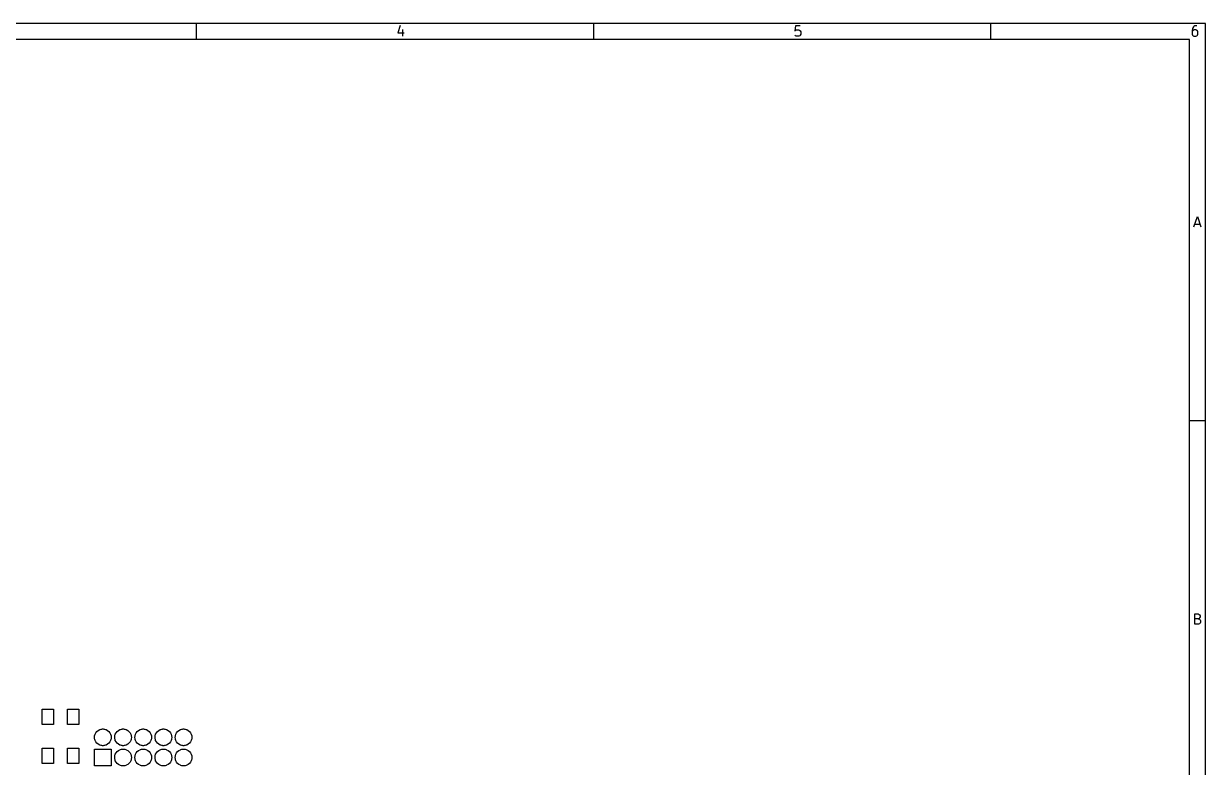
# Model space of a CAD drawing. Extents: x 10 to 287, y -200 to -10.
# Drawn here: x 138.2 to 287, y -103.6 to -10 of the extents above; entities that cross this region are included whole.
import ezdxf

# ---------------------------------------------------------------- set-up
doc = ezdxf.new("R2010")
doc.units = 0
doc.header["$MEASUREMENT"] = 0
doc.layers.add('BLACK', color=7, linetype='CONTINUOUS')

msp = doc.modelspace()

# ---------------------------------------------------------------- linework, layer by layer
at = {"layer": 'BLACK', "linetype": 'CONTINUOUS'}
for p, q in [((287.002, -10), (10, -10)), ((160, -12), (160, -10)), ((185.632, -10.2262), (185.323, -11.1548)), ((210, -12), (210, -10)), ((235.385, -10.2881), (235.323, -10.9071)), ((236.004, -10.2881), (235.385, -10.2881)), ((260, -12), (260, -10)), ((285.508, -10.4119), (285.385, -10.5976)), ((285.57, -10.35), (285.508, -10.4119)), ((285.694, -10.2881), (285.57, -10.35)), ((285.942, -10.2881), (285.694, -10.2881)), ((287.002, -200.007), (287.002, -10)), ((185.323, -11.1548), (186.127, -11.1548)), ((185.942, -10.7214), (185.942, -11.5881)), ((235.323, -10.9071), (235.385, -10.8452)), ((235.385, -11.5262), (235.323, -11.4643)), ((235.385, -10.8452), (235.508, -10.7833)), ((235.508, -11.5881), (235.385, -11.5262)), ((235.508, -10.7833), (235.818, -10.7833)), ((235.818, -11.5881), (235.508, -11.5881)), ((235.818, -10.7833), (235.942, -10.8452)), ((235.942, -11.5262), (235.818, -11.5881)), ((235.942, -10.8452), (236.004, -10.9071)), ((236.004, -11.4643), (235.942, -11.5262)), ((236.004, -10.9071), (236.065, -11.031)), ((236.065, -11.3405), (236.004, -11.4643)), ((236.065, -11.031), (236.065, -11.3405)), ((285.385, -10.5976), (285.323, -10.8452)), ((285.323, -10.8452), (285.323, -11.3405)), ((285.385, -10.9071), (285.323, -11.031)), ((285.323, -11.3405), (285.385, -11.4643)), ((285.446, -10.8452), (285.385, -10.9071)), ((285.385, -11.4643), (285.446, -11.5262)), ((285.57, -10.7833), (285.446, -10.8452)), ((285.446, -11.5262), (285.57, -11.5881)), ((285.818, -10.7833), (285.57, -10.7833)), ((285.57, -11.5881), (285.818, -11.5881)), ((285.942, -10.8452), (285.818, -10.7833)), ((285.818, -11.5881), (285.942, -11.5262)), ((286.004, -10.9071), (285.942, -10.8452)), ((285.942, -11.5262), (286.004, -11.4643)), ((286.065, -11.031), (286.004, -10.9071)), ((286.004, -11.4643), (286.065, -11.3405)), ((286.065, -11.3405), (286.065, -11.031)), ((285.002, -12), (12, -12)), ((285.002, -198.007), (285.002, -12)), ((285.569, -35.5881), (286.002, -34.2881)), ((285.693, -35.2167), (286.312, -35.2167)), ((286.002, -34.2881), (286.436, -35.5881)), ((287.002, -60), (285.002, -60)), ((285.662, -85.5881), (285.662, -84.2881)), ((285.662, -84.2881), (286.095, -84.2881)), ((286.095, -84.2881), (286.219, -84.35)), ((286.219, -84.35), (286.281, -84.4119)), ((286.281, -84.7833), (286.219, -84.8452)), ((286.281, -84.4119), (286.343, -84.5357)), ((286.343, -84.6595), (286.281, -84.7833)), ((286.343, -84.5357), (286.343, -84.6595)), ((286.095, -84.9071), (285.662, -84.9071)), ((286.157, -85.5881), (285.662, -85.5881)), ((286.219, -84.8452), (286.095, -84.9071)), ((286.095, -84.9071), (286.281, -84.969)), ((286.281, -85.5262), (286.157, -85.5881)), ((286.281, -84.969), (286.343, -85.031)), ((286.343, -85.4643), (286.281, -85.5262)), ((286.343, -85.031), (286.405, -85.1548)), ((286.405, -85.3405), (286.343, -85.4643)), ((286.405, -85.1548), (286.405, -85.3405)), ((140.575, -98.195), (140.575, -96.295)), ((140.575, -96.295), (141.975, -96.295)), ((141.975, -96.295), (141.975, -98.195)), ((143.775, -98.195), (143.775, -96.295)), ((143.775, -96.295), (145.175, -96.295)), ((145.175, -96.295), (145.175, -98.195)), ((141.975, -98.195), (140.575, -98.195)), ((145.175, -98.195), (143.775, -98.195)), ((147.154, -99.822), (147.174, -99.6162)), ((147.174, -99.6162), (147.234, -99.4182)), ((147.234, -99.4182), (147.332, -99.2358)), ((147.234, -99.4182), (147.234, -99.4182)), ((147.332, -99.2358), (147.463, -99.0759)), ((147.463, -99.0759), (147.623, -98.9447)), ((147.623, -98.9447), (147.805, -98.8472)), ((147.805, -98.8472), (147.871, -98.8272)), ((147.871, -98.8272), (148.003, -98.7872)), ((148.003, -98.7872), (148.08, -98.7796)), ((148.08, -98.7796), (148.157, -98.772)), ((148.157, -98.772), (148.261, -98.772)), ((148.261, -98.772), (148.338, -98.7796)), ((148.338, -98.7796), (148.415, -98.7872)), ((148.415, -98.7872), (148.547, -98.8272)), ((148.547, -98.8272), (148.613, -98.8472)), ((148.613, -98.8472), (148.795, -98.9447)), ((148.795, -98.9447), (148.955, -99.0759)), ((148.955, -99.0759), (149.086, -99.2358)), ((149.086, -99.2358), (149.184, -99.4182)), ((149.184, -99.4182), (149.184, -99.4182)), ((149.184, -99.4182), (149.244, -99.6162)), ((149.244, -99.6162), (149.264, -99.822)), ((149.694, -99.822), (149.714, -99.6162)), ((149.714, -99.6162), (149.774, -99.4182)), ((149.774, -99.4182), (149.872, -99.2358)), ((149.774, -99.4182), (149.774, -99.4182)), ((149.872, -99.2358), (150.003, -99.0759)), ((150.003, -99.0759), (150.163, -98.9447)), ((150.163, -98.9447), (150.345, -98.8472)), ((150.345, -98.8472), (150.411, -98.8272)), ((150.411, -98.8272), (150.543, -98.7872)), ((150.543, -98.7872), (150.62, -98.7796)), ((150.62, -98.7796), (150.697, -98.772)), ((150.697, -98.772), (150.801, -98.772)), ((150.801, -98.772), (150.878, -98.7796)), ((150.878, -98.7796), (150.955, -98.7872)), ((150.955, -98.7872), (151.087, -98.8272)), ((151.087, -98.8272), (151.153, -98.8472)), ((151.153, -98.8472), (151.335, -98.9447)), ((151.335, -98.9447), (151.495, -99.0759)), ((151.495, -99.0759), (151.626, -99.2358)), ((151.626, -99.2358), (151.724, -99.4182)), ((151.724, -99.4182), (151.724, -99.4182)), ((151.724, -99.4182), (151.784, -99.6162)), ((151.784, -99.6162), (151.804, -99.822)), ((152.234, -99.822), (152.254, -99.6162)), ((152.254, -99.6162), (152.314, -99.4182)), ((152.314, -99.4182), (152.412, -99.2358)), ((152.314, -99.4182), (152.314, -99.4182)), ((152.412, -99.2358), (152.543, -99.0759)), ((152.543, -99.0759), (152.703, -98.9447)), ((152.703, -98.9447), (152.885, -98.8472)), ((152.885, -98.8472), (152.951, -98.8272)), ((152.951, -98.8272), (153.083, -98.7872)), ((153.083, -98.7872), (153.16, -98.7796)), ((153.16, -98.7796), (153.237, -98.772)), ((153.237, -98.772), (153.341, -98.772)), ((153.341, -98.772), (153.418, -98.7796)), ((153.418, -98.7796), (153.495, -98.7872)), ((153.495, -98.7872), (153.627, -98.8272)), ((153.627, -98.8272), (153.693, -98.8472)), ((153.693, -98.8472), (153.875, -98.9447)), ((153.875, -98.9447), (154.035, -99.0759)), ((154.035, -99.0759), (154.166, -99.2358)), ((154.166, -99.2358), (154.264, -99.4182)), ((154.264, -99.4182), (154.264, -99.4182)), ((154.264, -99.4182), (154.324, -99.6162)), ((154.324, -99.6162), (154.344, -99.822)), ((154.774, -99.822), (154.794, -99.6162)), ((154.794, -99.6162), (154.854, -99.4182)), ((154.854, -99.4182), (154.952, -99.2358)), ((154.854, -99.4182), (154.854, -99.4182)), ((154.952, -99.2358), (155.083, -99.0759)), ((155.083, -99.0759), (155.243, -98.9447)), ((155.243, -98.9447), (155.425, -98.8472)), ((155.425, -98.8472), (155.491, -98.8272)), ((155.491, -98.8272), (155.623, -98.7872)), ((155.623, -98.7872), (155.7, -98.7796)), ((155.7, -98.7796), (155.777, -98.772)), ((155.777, -98.772), (155.881, -98.772)), ((155.881, -98.772), (155.958, -98.7796)), ((155.958, -98.7796), (156.035, -98.7872)), ((156.035, -98.7872), (156.167, -98.8272)), ((156.167, -98.8272), (156.233, -98.8472)), ((156.233, -98.8472), (156.415, -98.9447)), ((156.415, -98.9447), (156.575, -99.0759)), ((156.575, -99.0759), (156.706, -99.2358)), ((156.706, -99.2358), (156.804, -99.4182)), ((156.804, -99.4182), (156.804, -99.4182)), ((156.804, -99.4182), (156.864, -99.6162)), ((156.864, -99.6162), (156.884, -99.822)), ((157.314, -99.822), (157.334, -99.6162)), ((157.334, -99.6162), (157.394, -99.4182)), ((157.394, -99.4182), (157.492, -99.2358)), ((157.394, -99.4182), (157.394, -99.4182)), ((157.492, -99.2358), (157.623, -99.0759)), ((157.623, -99.0759), (157.783, -98.9447)), ((157.783, -98.9447), (157.965, -98.8472)), ((157.965, -98.8472), (158.031, -98.8272)), ((158.031, -98.8272), (158.163, -98.7872)), ((158.163, -98.7872), (158.24, -98.7796)), ((158.24, -98.7796), (158.317, -98.772)), ((158.317, -98.772), (158.421, -98.772)), ((158.421, -98.772), (158.498, -98.7796)), ((158.498, -98.7796), (158.575, -98.7872)), ((158.575, -98.7872), (158.707, -98.8272)), ((158.707, -98.8272), (158.773, -98.8472)), ((158.773, -98.8472), (158.955, -98.9447)), ((158.955, -98.9447), (159.115, -99.0759)), ((159.115, -99.0759), (159.246, -99.2358)), ((159.246, -99.2358), (159.344, -99.4182)), ((159.344, -99.4182), (159.344, -99.4182)), ((159.344, -99.4182), (159.404, -99.6162)), ((159.404, -99.6162), (159.424, -99.822)), ((147.174, -100.028), (147.154, -99.822)), ((147.198, -100.106), (147.174, -100.028)), ((147.234, -100.226), (147.198, -100.106)), ((147.332, -100.408), (147.234, -100.226)), ((147.463, -100.568), (147.332, -100.408)), ((147.623, -100.699), (147.463, -100.568)), ((147.805, -100.797), (147.623, -100.699)), ((147.871, -100.817), (147.805, -100.797)), ((148.003, -100.857), (147.871, -100.817)), ((148.08, -100.864), (148.003, -100.857)), ((148.157, -100.872), (148.08, -100.864)), ((148.261, -100.872), (148.157, -100.872)), ((148.338, -100.864), (148.261, -100.872)), ((148.415, -100.857), (148.338, -100.864)), ((148.547, -100.817), (148.415, -100.857)), ((148.613, -100.797), (148.547, -100.817)), ((148.795, -100.699), (148.613, -100.797)), ((148.955, -100.568), (148.795, -100.699)), ((149.086, -100.408), (148.955, -100.568)), ((149.184, -100.226), (149.086, -100.408)), ((149.22, -100.106), (149.184, -100.226)), ((149.244, -100.028), (149.22, -100.106)), ((149.264, -99.822), (149.244, -100.028)), ((149.714, -100.028), (149.694, -99.822)), ((149.738, -100.106), (149.714, -100.028)), ((149.774, -100.226), (149.738, -100.106)), ((149.872, -100.408), (149.774, -100.226)), ((150.003, -100.568), (149.872, -100.408)), ((150.163, -100.699), (150.003, -100.568)), ((150.345, -100.797), (150.163, -100.699)), ((150.411, -100.817), (150.345, -100.797)), ((150.543, -100.857), (150.411, -100.817)), ((150.62, -100.864), (150.543, -100.857)), ((150.697, -100.872), (150.62, -100.864)), ((150.801, -100.872), (150.697, -100.872)), ((150.878, -100.864), (150.801, -100.872)), ((150.955, -100.857), (150.878, -100.864)), ((151.087, -100.817), (150.955, -100.857)), ((151.153, -100.797), (151.087, -100.817)), ((151.335, -100.699), (151.153, -100.797)), ((151.495, -100.568), (151.335, -100.699)), ((151.626, -100.408), (151.495, -100.568)), ((151.724, -100.226), (151.626, -100.408)), ((151.76, -100.106), (151.724, -100.226)), ((151.784, -100.028), (151.76, -100.106)), ((151.804, -99.822), (151.784, -100.028)), ((152.254, -100.028), (152.234, -99.822)), ((152.278, -100.106), (152.254, -100.028)), ((152.314, -100.226), (152.278, -100.106)), ((152.412, -100.408), (152.314, -100.226)), ((152.543, -100.568), (152.412, -100.408)), ((152.703, -100.699), (152.543, -100.568)), ((152.885, -100.797), (152.703, -100.699)), ((152.951, -100.817), (152.885, -100.797)), ((153.083, -100.857), (152.951, -100.817)), ((153.16, -100.864), (153.083, -100.857)), ((153.237, -100.872), (153.16, -100.864)), ((153.341, -100.872), (153.237, -100.872)), ((153.418, -100.864), (153.341, -100.872)), ((153.495, -100.857), (153.418, -100.864)), ((153.627, -100.817), (153.495, -100.857)), ((153.693, -100.797), (153.627, -100.817)), ((153.875, -100.699), (153.693, -100.797)), ((154.035, -100.568), (153.875, -100.699)), ((154.166, -100.408), (154.035, -100.568)), ((154.264, -100.226), (154.166, -100.408)), ((154.3, -100.106), (154.264, -100.226)), ((154.324, -100.028), (154.3, -100.106)), ((154.344, -99.822), (154.324, -100.028)), ((154.794, -100.028), (154.774, -99.822)), ((154.818, -100.106), (154.794, -100.028)), ((154.854, -100.226), (154.818, -100.106)), ((154.952, -100.408), (154.854, -100.226)), ((155.083, -100.568), (154.952, -100.408)), ((155.243, -100.699), (155.083, -100.568)), ((155.425, -100.797), (155.243, -100.699)), ((155.491, -100.817), (155.425, -100.797)), ((155.623, -100.857), (155.491, -100.817)), ((155.7, -100.864), (155.623, -100.857)), ((155.777, -100.872), (155.7, -100.864)), ((155.881, -100.872), (155.777, -100.872)), ((155.958, -100.864), (155.881, -100.872)), ((156.035, -100.857), (155.958, -100.864)), ((156.167, -100.817), (156.035, -100.857)), ((156.233, -100.797), (156.167, -100.817)), ((156.415, -100.699), (156.233, -100.797)), ((156.575, -100.568), (156.415, -100.699)), ((156.706, -100.408), (156.575, -100.568)), ((156.804, -100.226), (156.706, -100.408)), ((156.84, -100.106), (156.804, -100.226)), ((156.864, -100.028), (156.84, -100.106)), ((156.884, -99.822), (156.864, -100.028)), ((157.334, -100.028), (157.314, -99.822)), ((157.358, -100.106), (157.334, -100.028)), ((157.394, -100.226), (157.358, -100.106)), ((157.492, -100.408), (157.394, -100.226)), ((157.623, -100.568), (157.492, -100.408)), ((157.783, -100.699), (157.623, -100.568)), ((157.965, -100.797), (157.783, -100.699)), ((158.031, -100.817), (157.965, -100.797)), ((158.163, -100.857), (158.031, -100.817)), ((158.24, -100.864), (158.163, -100.857)), ((158.317, -100.872), (158.24, -100.864)), ((158.421, -100.872), (158.317, -100.872)), ((158.498, -100.864), (158.421, -100.872)), ((158.575, -100.857), (158.498, -100.864)), ((158.707, -100.817), (158.575, -100.857)), ((158.773, -100.797), (158.707, -100.817)), ((158.955, -100.699), (158.773, -100.797)), ((159.115, -100.568), (158.955, -100.699)), ((159.246, -100.408), (159.115, -100.568)), ((159.344, -100.226), (159.246, -100.408)), ((159.38, -100.106), (159.344, -100.226)), ((159.404, -100.028), (159.38, -100.106)), ((159.424, -99.822), (159.404, -100.028)), ((140.575, -103.095), (140.575, -101.195)), ((140.575, -101.195), (141.975, -101.195)), ((141.975, -101.195), (141.975, -103.095)), ((143.775, -103.095), (143.775, -101.195)), ((143.775, -101.195), (145.175, -101.195)), ((145.175, -101.195), (145.175, -103.095)), ((147.159, -103.412), (147.159, -101.312)), ((147.159, -101.312), (149.259, -101.312)), ((149.259, -101.312), (149.259, -103.412)), ((149.694, -102.362), (149.714, -102.156)), ((149.714, -102.568), (149.694, -102.362)), ((149.714, -102.156), (149.774, -101.958)), ((149.743, -102.663), (149.714, -102.568)), ((149.774, -101.958), (149.872, -101.776)), ((149.774, -101.958), (149.774, -101.958)), ((149.872, -101.776), (150.003, -101.616)), ((150.003, -101.616), (150.163, -101.485)), ((150.163, -101.485), (150.345, -101.387)), ((150.345, -101.387), (150.411, -101.367)), ((150.411, -101.367), (150.543, -101.327)), ((150.543, -101.327), (150.62, -101.32)), ((150.62, -101.32), (150.697, -101.312)), ((150.697, -101.312), (150.801, -101.312)), ((150.801, -101.312), (150.878, -101.32)), ((150.878, -101.32), (150.955, -101.327)), ((150.955, -101.327), (151.087, -101.367)), ((151.087, -101.367), (151.153, -101.387)), ((151.153, -101.387), (151.335, -101.485)), ((151.335, -101.485), (151.495, -101.616)), ((151.495, -101.616), (151.626, -101.776)), ((151.626, -101.776), (151.724, -101.958)), ((151.724, -101.958), (151.724, -101.958)), ((151.724, -101.958), (151.784, -102.156)), ((151.784, -102.568), (151.755, -102.663)), ((151.784, -102.156), (151.804, -102.362)), ((151.804, -102.362), (151.784, -102.568)), ((152.234, -102.362), (152.254, -102.156)), ((152.254, -102.568), (152.234, -102.362)), ((152.254, -102.156), (152.314, -101.958)), ((152.283, -102.663), (152.254, -102.568)), ((152.314, -101.958), (152.412, -101.776)), ((152.314, -101.958), (152.314, -101.958)), ((152.412, -101.776), (152.543, -101.616)), ((152.543, -101.616), (152.703, -101.485)), ((152.703, -101.485), (152.885, -101.387)), ((152.885, -101.387), (152.951, -101.367)), ((152.951, -101.367), (153.083, -101.327)), ((153.083, -101.327), (153.16, -101.32)), ((153.16, -101.32), (153.237, -101.312)), ((153.237, -101.312), (153.341, -101.312)), ((153.341, -101.312), (153.418, -101.32)), ((153.418, -101.32), (153.495, -101.327)), ((153.495, -101.327), (153.627, -101.367)), ((153.627, -101.367), (153.693, -101.387)), ((153.693, -101.387), (153.875, -101.485)), ((153.875, -101.485), (154.035, -101.616)), ((154.035, -101.616), (154.166, -101.776)), ((154.166, -101.776), (154.264, -101.958)), ((154.264, -101.958), (154.264, -101.958)), ((154.264, -101.958), (154.324, -102.156)), ((154.324, -102.568), (154.295, -102.663)), ((154.324, -102.156), (154.344, -102.362)), ((154.344, -102.362), (154.324, -102.568)), ((154.774, -102.362), (154.794, -102.156)), ((154.794, -102.568), (154.774, -102.362)), ((154.794, -102.156), (154.854, -101.958)), ((154.823, -102.663), (154.794, -102.568)), ((154.854, -101.958), (154.952, -101.776)), ((154.854, -101.958), (154.854, -101.958)), ((154.952, -101.776), (155.083, -101.616)), ((155.083, -101.616), (155.243, -101.485)), ((155.243, -101.485), (155.425, -101.387)), ((155.425, -101.387), (155.491, -101.367)), ((155.491, -101.367), (155.623, -101.327)), ((155.623, -101.327), (155.7, -101.32)), ((155.7, -101.32), (155.777, -101.312)), ((155.777, -101.312), (155.881, -101.312)), ((155.881, -101.312), (155.958, -101.32)), ((155.958, -101.32), (156.035, -101.327)), ((156.035, -101.327), (156.167, -101.367)), ((156.167, -101.367), (156.233, -101.387)), ((156.233, -101.387), (156.415, -101.485)), ((156.415, -101.485), (156.575, -101.616)), ((156.575, -101.616), (156.706, -101.776)), ((156.706, -101.776), (156.804, -101.958)), ((156.804, -101.958), (156.804, -101.958)), ((156.804, -101.958), (156.864, -102.156)), ((156.864, -102.568), (156.835, -102.663)), ((156.864, -102.156), (156.884, -102.362)), ((156.884, -102.362), (156.864, -102.568)), ((157.314, -102.362), (157.334, -102.156)), ((157.334, -102.568), (157.314, -102.362)), ((157.334, -102.156), (157.394, -101.958)), ((157.363, -102.663), (157.334, -102.568)), ((157.394, -101.958), (157.492, -101.776)), ((157.394, -101.958), (157.394, -101.958)), ((157.492, -101.776), (157.623, -101.616)), ((157.623, -101.616), (157.783, -101.485)), ((157.783, -101.485), (157.965, -101.387)), ((157.965, -101.387), (158.031, -101.367)), ((158.031, -101.367), (158.163, -101.327)), ((158.163, -101.327), (158.24, -101.32)), ((158.24, -101.32), (158.317, -101.312)), ((158.317, -101.312), (158.421, -101.312)), ((158.421, -101.312), (158.498, -101.32)), ((158.498, -101.32), (158.575, -101.327)), ((158.575, -101.327), (158.707, -101.367)), ((158.707, -101.367), (158.773, -101.387)), ((158.773, -101.387), (158.955, -101.485)), ((158.955, -101.485), (159.115, -101.616)), ((159.115, -101.616), (159.246, -101.776)), ((159.246, -101.776), (159.344, -101.958)), ((159.344, -101.958), (159.344, -101.958)), ((159.344, -101.958), (159.404, -102.156)), ((159.404, -102.568), (159.375, -102.663)), ((159.404, -102.156), (159.424, -102.362)), ((159.424, -102.362), (159.404, -102.568)), ((141.975, -103.095), (140.575, -103.095)), ((145.175, -103.095), (143.775, -103.095)), ((149.259, -103.412), (147.159, -103.412)), ((149.774, -102.766), (149.743, -102.663)), ((149.872, -102.948), (149.774, -102.766)), ((150.003, -103.108), (149.872, -102.948)), ((150.163, -103.239), (150.003, -103.108)), ((150.345, -103.337), (150.163, -103.239)), ((150.411, -103.357), (150.345, -103.337)), ((150.543, -103.397), (150.411, -103.357)), ((150.62, -103.404), (150.543, -103.397)), ((150.697, -103.412), (150.62, -103.404)), ((150.801, -103.412), (150.697, -103.412)), ((150.878, -103.404), (150.801, -103.412)), ((150.955, -103.397), (150.878, -103.404)), ((151.087, -103.357), (150.955, -103.397)), ((151.153, -103.337), (151.087, -103.357)), ((151.335, -103.239), (151.153, -103.337)), ((151.495, -103.108), (151.335, -103.239)), ((151.626, -102.948), (151.495, -103.108)), ((151.724, -102.766), (151.626, -102.948)), ((151.755, -102.663), (151.724, -102.766)), ((152.314, -102.766), (152.283, -102.663)), ((152.412, -102.948), (152.314, -102.766)), ((152.543, -103.108), (152.412, -102.948)), ((152.703, -103.239), (152.543, -103.108)), ((152.885, -103.337), (152.703, -103.239)), ((152.951, -103.357), (152.885, -103.337)), ((153.083, -103.397), (152.951, -103.357)), ((153.16, -103.404), (153.083, -103.397)), ((153.237, -103.412), (153.16, -103.404)), ((153.341, -103.412), (153.237, -103.412)), ((153.418, -103.404), (153.341, -103.412)), ((153.495, -103.397), (153.418, -103.404)), ((153.627, -103.357), (153.495, -103.397)), ((153.693, -103.337), (153.627, -103.357)), ((153.875, -103.239), (153.693, -103.337)), ((154.035, -103.108), (153.875, -103.239)), ((154.166, -102.948), (154.035, -103.108)), ((154.264, -102.766), (154.166, -102.948)), ((154.295, -102.663), (154.264, -102.766)), ((154.854, -102.766), (154.823, -102.663)), ((154.952, -102.948), (154.854, -102.766)), ((155.083, -103.108), (154.952, -102.948)), ((155.243, -103.239), (155.083, -103.108)), ((155.425, -103.337), (155.243, -103.239)), ((155.491, -103.357), (155.425, -103.337)), ((155.623, -103.397), (155.491, -103.357)), ((155.7, -103.404), (155.623, -103.397)), ((155.777, -103.412), (155.7, -103.404)), ((155.881, -103.412), (155.777, -103.412)), ((155.958, -103.404), (155.881, -103.412)), ((156.035, -103.397), (155.958, -103.404)), ((156.167, -103.357), (156.035, -103.397)), ((156.233, -103.337), (156.167, -103.357)), ((156.415, -103.239), (156.233, -103.337)), ((156.575, -103.108), (156.415, -103.239)), ((156.706, -102.948), (156.575, -103.108)), ((156.804, -102.766), (156.706, -102.948)), ((156.835, -102.663), (156.804, -102.766)), ((157.394, -102.766), (157.363, -102.663)), ((157.492, -102.948), (157.394, -102.766)), ((157.623, -103.108), (157.492, -102.948)), ((157.783, -103.239), (157.623, -103.108)), ((157.965, -103.337), (157.783, -103.239)), ((158.031, -103.357), (157.965, -103.337)), ((158.163, -103.397), (158.031, -103.357)), ((158.24, -103.404), (158.163, -103.397)), ((158.317, -103.412), (158.24, -103.404)), ((158.421, -103.412), (158.317, -103.412)), ((158.498, -103.404), (158.421, -103.412)), ((158.575, -103.397), (158.498, -103.404)), ((158.707, -103.357), (158.575, -103.397)), ((158.773, -103.337), (158.707, -103.357)), ((158.955, -103.239), (158.773, -103.337)), ((159.115, -103.108), (158.955, -103.239)), ((159.246, -102.948), (159.115, -103.108)), ((159.344, -102.766), (159.246, -102.948)), ((159.375, -102.663), (159.344, -102.766))]:
    msp.add_line(p, q, dxfattribs=at)

doc.saveas('drawing.dxf')
